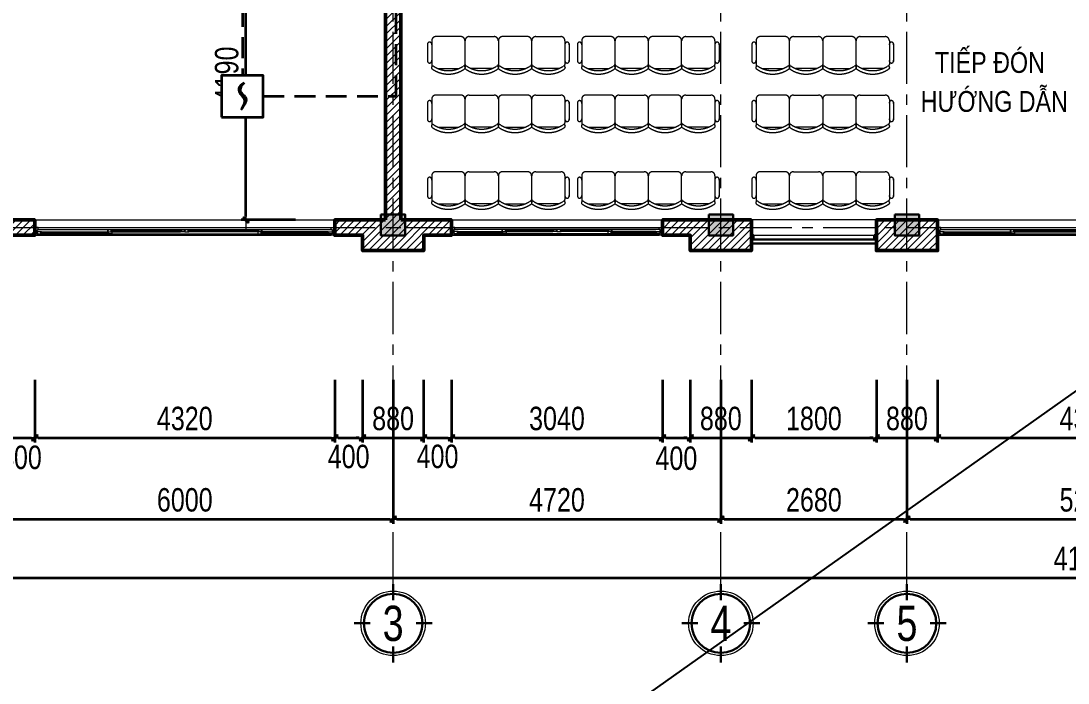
# Model space of a CAD drawing. Header units: millimetres. Extents: x 1109421 to 1726579, y -247837 to 144927.
# Drawn here: x 1467754 to 1482834, y -219275 to -209746 of the extents above; entities that cross this region are included whole.
import ezdxf
from ezdxf.enums import TextEntityAlignment as Align

# ---------------------------------------------------------------- set-up
doc = ezdxf.new("R2010")
doc.units = ezdxf.units.MM
doc.header["$LTSCALE"] = 600
doc.header["$MEASUREMENT"] = 0
doc.set_wipeout_variables(frame=1)
for name, pattern in [('00_Hidden', [2.4, 1.6, -0.8]), ('CENTER', [2, 1.25, -0.25, 0.25, -0.25]), ('DASHED', [0.75, 0.5, -0.25])]:
    doc.linetypes.add(name, pattern=pattern)
doc.layers.get('0').update_dxf_attribs({"lineweight": 0})
doc.layers.get('Defpoints').update_dxf_attribs({"lineweight": 0})
for name, color, linetype, lineweight in [('0.15_Cua', 144, 'Continuous', 15), ('cat1', 30, 'Continuous', 50), ('cat2', 22, 'Continuous', 30), ('dim', 144, 'Continuous', 13), ('hatch1', 136, 'Continuous', 9), ('LC ISO', 153, 'Continuous', 13), ('LC Text2', 7, 'Continuous', 25), ('Noi that', 35, 'Continuous', 9), ('PCCC - BAOCHAY - THIETBI', 6, 'Continuous', 35), ('PCCC-BAO CHAY - DAY', 3, 'DASHED', 35), ('PCCC-BAOCHAY-THIETBI', 6, 'Continuous', 35), ('thay1', 63, 'Continuous', 18), ('truc', 76, 'CENTER', 9)]:
    doc.layers.add(name, color=color, linetype=linetype, lineweight=lineweight)
doc.layers.add('KCS_Plotter', color=11, linetype='Continuous', plot=False)
doc.styles.add('EG 1', font='VHAVANB.TTF')
doc.styles.add('HOATBIF', font='hoatbif.shx', dxfattribs={"width": 0.8})
doc.styles.add('T2', font='VHARIAL.TTF', dxfattribs={"width": 0.8})
doc.styles.add('Tahoma', font='tahoma.ttf')
doc.dimstyles.new('1-135', dxfattribs={"dimscale": 135, "dimtxt": 2.5, "dimasz": 0.35, "dimexe": 0.5, "dimexo": 0, "dimgap": 0.8, "dimtad": 1, "dimdec": 0, "dimzin": 0, "dimdsep": 46, "dimtxsty": 'HOATBIF', "dimblk1": 'DOT', "dimblk2": 'DOT', "dimsah": 1, "dimcen": -1, "dimdle": 1, "dimclrd": 256, "dimclre": 256, "dimclrt": 4, "dimadec": 3, "dimazin": 2, "dimtfac": 0.333333, "dimtdec": 0, "dimtix": 1, "dimtmove": 2, "dimatfit": 3, "dimldrblk": 'DOT', "dimfxl": 1, "dimtvp": 0.833333, "dimtolj": 1, "dimtzin": 0, "dimarcsym": 0})

# ---------------------------------------------------------------- blocks, each defined once
blk = doc.blocks.new('dfdfdffđ')
at = {"layer": 'Noi that', "linetype": '00_Hidden'}
for p, q in [((954197, -6316), (954197, -6571)), ((954257, -6273), (954257, -6613)), ((954677, -6213), (954317, -6213)), ((954737, -6613), (954737, -6273)), ((954737, -6613), (954737, -6273)), ((954797, -6213), (955157, -6213)), ((955217, -6273), (955217, -6613)), ((955217, -6273), (955217, -6613)), ((955637, -6213), (955277, -6213)), ((955697, -6613), (955697, -6273)), ((955697, -6613), (955697, -6273)), ((955757, -6213), (956117, -6213)), ((956177, -6273), (956177, -6613)), ((956237, -6316), (956237, -6571)), ((954348, -6673), (954646, -6673)), ((955126, -6673), (954828, -6673)), ((955308, -6673), (955606, -6673)), ((956086, -6673), (955788, -6673))]:
    blk.add_line(p, q, dxfattribs=at)
for centre, radius, start, end in [((954227, -6324), 31.2, 343.7398, 196.2602), ((954317, -6273), 60, 90, 180), ((954677, -6273), 60, 0, 90), ((954797, -6273), 60, 90, 180), ((955157, -6273), 60, 0, 90), ((955277, -6273), 60, 90, 180), ((955637, -6273), 60, 0, 90), ((955757, -6273), 60, 90, 180), ((956117, -6273), 60, 0, 90), ((956207, -6324), 31.2, 343.7398, 196.2602), ((954227, -6562), 31.2, 163.7398, 16.2602), ((954317, -6613), 60, 180, 207.5844), ((954677, -6613), 60, 332.4156, 0), ((954797, -6613), 60, 180, 207.5844), ((955157, -6613), 60, 332.4156, 0), ((955277, -6613), 60, 180, 207.5844), ((955637, -6613), 60, 332.4156, 0), ((955757, -6613), 60, 180, 207.5844), ((956117, -6613), 60, 332.4156, 0), ((956207, -6562), 31.2, 163.7398, 16.2602), ((954275, -6660), 21.9, 57.9726, 216.6901), ((954497, -6353), 400, 233.1301, 306.8699), ((954497, -6310), 393, 237.5758, 302.4242), ((954720, -6660), 21.9, 323.3099, 122.0274), ((954755, -6660), 21.9, 57.9726, 216.6901), ((954977, -6353), 400, 233.1301, 306.8699), ((954977, -6310), 393, 237.5758, 302.4242), ((955200, -6660), 21.9, 323.3099, 122.0274), ((955235, -6660), 21.9, 57.9726, 216.6901), ((955457, -6353), 400, 233.1301, 306.8699), ((955457, -6310), 393, 237.5758, 302.4242), ((955680, -6660), 21.9, 323.3099, 122.0274), ((955715, -6660), 21.9, 57.9726, 216.6901), ((955937, -6353), 400, 233.1301, 306.8699), ((955937, -6310), 393, 237.5758, 302.4242), ((956160, -6660), 21.9, 323.3099, 122.0274)]:
    blk.add_arc(centre, radius, start, end, dxfattribs=at)
blk = doc.blocks.new('KyHieu TrucDinhVi')
at = {"color": 7, "lineweight": 30}
for p, q in [((0, 2.36), (0, 4)), ((-2.36, 0), (-4, 0)), ((2.36, 0), (4, 0)), ((0, -2.36), (0, -4))]:
    blk.add_line(p, q, dxfattribs=at)
blk.add_circle((0, 0), 3.3)
blk.add_circle((0, 0), 3, dxfattribs=at)
at = {"ltscale": 20, "style": 'Tahoma'}
blk.add_attdef('AA', text='', height=3, dxfattribs=at).set_placement((0, 0), align=Align.MIDDLE_CENTER)
blk = doc.blocks.new('DOT')
at = {"layer": 'dim'}
for p, q in [((-3, 0), (3, 0)), ((-1, -1), (1, 1))]:
    blk.add_line(p, q, dxfattribs=at)
blk.add_lwpolyline([(0.5, 1), (-1, -0.5), (-0.5, -1), (1, 0.5)], close=True, dxfattribs=at)
blk = doc.blocks.new('*D2242')
at = {"layer": 'Defpoints', "color": 0, "transparency": 16777216}
for p in [(10034, 6555), (16034, 6555), (16034, 4548)]:
    blk.add_point(p, dxfattribs=at)
at = {"layer": 'dim', "lineweight": -2, "transparency": 16777216}
for p, q in [((10034, 6555), (10034, 4481)), ((16034, 6555), (16034, 4481)), ((10082, 4548), (15987, 4548))]:
    blk.add_line(p, q, dxfattribs=at)
at = {"layer": 'dim', "lineweight": -2, "transparency": 16777216, "xscale": 47.25, "yscale": 47.25, "zscale": 47.25, "rotation": 180}
blk.add_blockref('DOT', (10034, 4548), dxfattribs=at)
at = {"layer": 'dim', "lineweight": -2, "transparency": 16777216, "xscale": 47.25, "yscale": 47.25, "zscale": 47.25}
blk.add_blockref('DOT', (16034, 4548), dxfattribs=at)
at = {"layer": 'dim', "color": 4, "transparency": 16777216, "insert": (13034, 4825), "char_height": 337.5, "attachment_point": 5, "style": 'HOATBIF'}
blk.add_mtext('\\A1;6000', dxfattribs=at)
blk = doc.blocks.new('_Dot')
at = {"color": 0, "linetype": 'ByBlock', "lineweight": -2}
blk.add_line((-0.5, 0), (-1, 0), dxfattribs=at)
at = {"color": 0, "linetype": 'ByBlock', "const_width": 0.5}
blk.add_lwpolyline([(-0.25, 0, 1), (0.25, 0, 1)], format="xyb", close=True, dxfattribs=at)
blk = doc.blocks.new('*D2243')
at = {"layer": 'Defpoints', "color": 0, "transparency": 16777216}
for p in [(16034, 6555), (20754, 6555), (20754, 4548)]:
    blk.add_point(p, dxfattribs=at)
at = {"layer": 'dim', "lineweight": -2, "transparency": 16777216}
for p, q in [((16034, 6555), (16034, 4481)), ((20754, 6555), (20754, 4481)), ((16082, 4548), (20707, 4548))]:
    blk.add_line(p, q, dxfattribs=at)
at = {"layer": 'dim', "lineweight": -2, "transparency": 16777216, "xscale": 47.25, "yscale": 47.25, "zscale": 47.25, "rotation": 180}
blk.add_blockref('DOT', (16034, 4548), dxfattribs=at)
at = {"layer": 'dim', "lineweight": -2, "transparency": 16777216, "xscale": 47.25, "yscale": 47.25, "zscale": 47.25}
blk.add_blockref('DOT', (20754, 4548), dxfattribs=at)
at = {"layer": 'dim', "color": 4, "transparency": 16777216, "insert": (18394, 4825), "char_height": 337.5, "attachment_point": 5, "style": 'HOATBIF'}
blk.add_mtext('\\A1;4720', dxfattribs=at)
blk = doc.blocks.new('*D2244')
at = {"layer": 'Defpoints', "color": 0, "transparency": 16777216}
for p in [(20754, 6555), (23434, 6555), (23434, 4548)]:
    blk.add_point(p, dxfattribs=at)
at = {"layer": 'dim', "lineweight": -2, "transparency": 16777216}
for p, q in [((20754, 6555), (20754, 4481)), ((23434, 6555), (23434, 4481)), ((20802, 4548), (23387, 4548))]:
    blk.add_line(p, q, dxfattribs=at)
at = {"layer": 'dim', "lineweight": -2, "transparency": 16777216, "xscale": 47.25, "yscale": 47.25, "zscale": 47.25, "rotation": 180}
blk.add_blockref('DOT', (20754, 4548), dxfattribs=at)
at = {"layer": 'dim', "lineweight": -2, "transparency": 16777216, "xscale": 47.25, "yscale": 47.25, "zscale": 47.25}
blk.add_blockref('DOT', (23434, 4548), dxfattribs=at)
at = {"layer": 'dim', "color": 4, "transparency": 16777216, "insert": (22094, 4825), "char_height": 337.5, "attachment_point": 5, "style": 'HOATBIF'}
blk.add_mtext('\\A1;2680', dxfattribs=at)
blk = doc.blocks.new('*D2245')
at = {"layer": 'Defpoints', "color": 0, "transparency": 16777216}
for p in [(23434, 6555), (28634, 6555), (28634, 4548)]:
    blk.add_point(p, dxfattribs=at)
at = {"layer": 'dim', "lineweight": -2, "transparency": 16777216}
for p, q in [((23434, 6555), (23434, 4481)), ((28634, 6555), (28634, 4481)), ((23482, 4548), (28587, 4548))]:
    blk.add_line(p, q, dxfattribs=at)
at = {"layer": 'dim', "lineweight": -2, "transparency": 16777216, "xscale": 47.25, "yscale": 47.25, "zscale": 47.25, "rotation": 180}
blk.add_blockref('DOT', (23434, 4548), dxfattribs=at)
at = {"layer": 'dim', "lineweight": -2, "transparency": 16777216, "xscale": 47.25, "yscale": 47.25, "zscale": 47.25}
blk.add_blockref('DOT', (28634, 4548), dxfattribs=at)
at = {"layer": 'dim', "color": 4, "transparency": 16777216, "insert": (26034, 4825), "char_height": 337.5, "attachment_point": 5, "style": 'HOATBIF'}
blk.add_mtext('\\A1;5200', dxfattribs=at)
blk = doc.blocks.new('*D2313')
at = {"layer": 'Defpoints', "color": 0, "transparency": 16777216}
for p in [(10474, 6555), (10874, 6555), (10874, 5719)]:
    blk.add_point(p, dxfattribs=at)
at = {"layer": 'dim', "lineweight": -2, "transparency": 16777216}
for p, q in [((10474, 6555), (10474, 5651)), ((10874, 6555), (10874, 5651)), ((10522, 5719), (10827, 5719))]:
    blk.add_line(p, q, dxfattribs=at)
at = {"layer": 'dim', "lineweight": -2, "transparency": 16777216, "xscale": 47.25, "yscale": 47.25, "zscale": 47.25, "rotation": 180}
blk.add_blockref('DOT', (10474, 5719), dxfattribs=at)
at = {"layer": 'dim', "lineweight": -2, "transparency": 16777216, "xscale": 47.25, "yscale": 47.25, "zscale": 47.25}
blk.add_blockref('DOT', (10874, 5719), dxfattribs=at)
at = {"layer": 'dim', "color": 4, "transparency": 16777216, "insert": (10674, 5437), "char_height": 337.5, "attachment_point": 5, "style": 'HOATBIF'}
blk.add_mtext('\\A1;400', dxfattribs=at)
blk = doc.blocks.new('*D2314')
at = {"layer": 'Defpoints', "color": 0, "transparency": 16777216}
for p in [(10874, 6555), (15194, 6555), (15194, 5719)]:
    blk.add_point(p, dxfattribs=at)
at = {"layer": 'dim', "lineweight": -2, "transparency": 16777216}
for p, q in [((10874, 6555), (10874, 5651)), ((15194, 6555), (15194, 5651)), ((10922, 5719), (15147, 5719))]:
    blk.add_line(p, q, dxfattribs=at)
at = {"layer": 'dim', "lineweight": -2, "transparency": 16777216, "xscale": 47.25, "yscale": 47.25, "zscale": 47.25, "rotation": 180}
blk.add_blockref('DOT', (10874, 5719), dxfattribs=at)
at = {"layer": 'dim', "lineweight": -2, "transparency": 16777216, "xscale": 47.25, "yscale": 47.25, "zscale": 47.25}
blk.add_blockref('DOT', (15194, 5719), dxfattribs=at)
at = {"layer": 'dim', "color": 4, "transparency": 16777216, "insert": (13034, 5996), "char_height": 337.5, "attachment_point": 5, "style": 'HOATBIF'}
blk.add_mtext('\\A1;4320', dxfattribs=at)
blk = doc.blocks.new('*D2315')
at = {"layer": 'Defpoints', "color": 0, "transparency": 16777216}
for p in [(15194, 6555), (15594, 6555), (15594, 5719)]:
    blk.add_point(p, dxfattribs=at)
at = {"layer": 'dim', "lineweight": -2, "transparency": 16777216}
for p, q in [((15194, 6555), (15194, 5651)), ((15594, 6555), (15594, 5651)), ((15242, 5719), (15547, 5719))]:
    blk.add_line(p, q, dxfattribs=at)
at = {"layer": 'dim', "lineweight": -2, "transparency": 16777216, "xscale": 47.25, "yscale": 47.25, "zscale": 47.25, "rotation": 180}
blk.add_blockref('DOT', (15194, 5719), dxfattribs=at)
at = {"layer": 'dim', "lineweight": -2, "transparency": 16777216, "xscale": 47.25, "yscale": 47.25, "zscale": 47.25}
blk.add_blockref('DOT', (15594, 5719), dxfattribs=at)
at = {"layer": 'dim', "color": 4, "transparency": 16777216, "insert": (15394, 5449), "char_height": 337.5, "attachment_point": 5, "style": 'HOATBIF'}
blk.add_mtext('\\A1;400', dxfattribs=at)
blk = doc.blocks.new('*D2316')
at = {"layer": 'Defpoints', "color": 0, "transparency": 16777216}
for p in [(15594, 6555), (16474, 6555), (16474, 5719)]:
    blk.add_point(p, dxfattribs=at)
at = {"layer": 'dim', "lineweight": -2, "transparency": 16777216}
for p, q in [((15594, 6555), (15594, 5651)), ((16474, 6555), (16474, 5651)), ((15547, 5719), (15500, 5719)), ((15594, 5719), (16474, 5719)), ((16522, 5719), (16569, 5719))]:
    blk.add_line(p, q, dxfattribs=at)
at = {"layer": 'dim', "lineweight": -2, "transparency": 16777216, "xscale": 47.25, "yscale": 47.25, "zscale": 47.25}
blk.add_blockref('DOT', (15594, 5719), dxfattribs=at)
at = {"layer": 'dim', "lineweight": -2, "transparency": 16777216, "xscale": 47.25, "yscale": 47.25, "zscale": 47.25, "rotation": 180}
blk.add_blockref('DOT', (16474, 5719), dxfattribs=at)
at = {"layer": 'dim', "color": 4, "transparency": 16777216, "insert": (16034, 5996), "char_height": 337.5, "attachment_point": 5, "style": 'HOATBIF'}
blk.add_mtext('\\A1;880', dxfattribs=at)
blk = doc.blocks.new('*D2317')
at = {"layer": 'Defpoints', "color": 0, "transparency": 16777216}
for p in [(16474, 6555), (16874, 6555), (16874, 5719)]:
    blk.add_point(p, dxfattribs=at)
at = {"layer": 'dim', "lineweight": -2, "transparency": 16777216}
for p, q in [((16474, 6555), (16474, 5651)), ((16874, 6555), (16874, 5651)), ((16522, 5719), (16827, 5719))]:
    blk.add_line(p, q, dxfattribs=at)
at = {"layer": 'dim', "lineweight": -2, "transparency": 16777216, "xscale": 47.25, "yscale": 47.25, "zscale": 47.25, "rotation": 180}
blk.add_blockref('DOT', (16474, 5719), dxfattribs=at)
at = {"layer": 'dim', "lineweight": -2, "transparency": 16777216, "xscale": 47.25, "yscale": 47.25, "zscale": 47.25}
blk.add_blockref('DOT', (16874, 5719), dxfattribs=at)
at = {"layer": 'dim', "color": 4, "transparency": 16777216, "insert": (16674, 5450), "char_height": 337.5, "attachment_point": 5, "style": 'HOATBIF'}
blk.add_mtext('\\A1;400', dxfattribs=at)
blk = doc.blocks.new('*D2318')
at = {"layer": 'Defpoints', "color": 0, "transparency": 16777216}
for p in [(16874, 6555), (19914, 6555), (19914, 5719)]:
    blk.add_point(p, dxfattribs=at)
at = {"layer": 'dim', "lineweight": -2, "transparency": 16777216}
for p, q in [((16874, 6555), (16874, 5651)), ((19914, 6555), (19914, 5651)), ((16922, 5719), (19867, 5719))]:
    blk.add_line(p, q, dxfattribs=at)
at = {"layer": 'dim', "lineweight": -2, "transparency": 16777216, "xscale": 47.25, "yscale": 47.25, "zscale": 47.25, "rotation": 180}
blk.add_blockref('DOT', (16874, 5719), dxfattribs=at)
at = {"layer": 'dim', "lineweight": -2, "transparency": 16777216, "xscale": 47.25, "yscale": 47.25, "zscale": 47.25}
blk.add_blockref('DOT', (19914, 5719), dxfattribs=at)
at = {"layer": 'dim', "color": 4, "transparency": 16777216, "insert": (18394, 5996), "char_height": 337.5, "attachment_point": 5, "style": 'HOATBIF'}
blk.add_mtext('\\A1;3040', dxfattribs=at)
blk = doc.blocks.new('*D2319')
at = {"layer": 'Defpoints', "color": 0, "transparency": 16777216}
for p in [(19914, 6555), (20314, 6555), (20314, 5719)]:
    blk.add_point(p, dxfattribs=at)
at = {"layer": 'dim', "lineweight": -2, "transparency": 16777216}
for p, q in [((19914, 6555), (19914, 5651)), ((20314, 6555), (20314, 5651)), ((19962, 5719), (20267, 5719))]:
    blk.add_line(p, q, dxfattribs=at)
at = {"layer": 'dim', "lineweight": -2, "transparency": 16777216, "xscale": 47.25, "yscale": 47.25, "zscale": 47.25, "rotation": 180}
blk.add_blockref('DOT', (19914, 5719), dxfattribs=at)
at = {"layer": 'dim', "lineweight": -2, "transparency": 16777216, "xscale": 47.25, "yscale": 47.25, "zscale": 47.25}
blk.add_blockref('DOT', (20314, 5719), dxfattribs=at)
at = {"layer": 'dim', "color": 4, "transparency": 16777216, "insert": (20114, 5424), "char_height": 337.5, "attachment_point": 5, "style": 'HOATBIF'}
blk.add_mtext('\\A1;400', dxfattribs=at)
blk = doc.blocks.new('*D2320')
at = {"layer": 'Defpoints', "color": 0, "transparency": 16777216}
for p in [(20314, 6555), (21194, 6555), (21194, 5719)]:
    blk.add_point(p, dxfattribs=at)
at = {"layer": 'dim', "lineweight": -2, "transparency": 16777216}
for p, q in [((20314, 6555), (20314, 5651)), ((21194, 6555), (21194, 5651)), ((20267, 5719), (20220, 5719)), ((20314, 5719), (21194, 5719)), ((21242, 5719), (21289, 5719))]:
    blk.add_line(p, q, dxfattribs=at)
at = {"layer": 'dim', "lineweight": -2, "transparency": 16777216, "xscale": 47.25, "yscale": 47.25, "zscale": 47.25}
blk.add_blockref('DOT', (20314, 5719), dxfattribs=at)
at = {"layer": 'dim', "lineweight": -2, "transparency": 16777216, "xscale": 47.25, "yscale": 47.25, "zscale": 47.25, "rotation": 180}
blk.add_blockref('DOT', (21194, 5719), dxfattribs=at)
at = {"layer": 'dim', "color": 4, "transparency": 16777216, "insert": (20754, 5996), "char_height": 337.5, "attachment_point": 5, "style": 'HOATBIF'}
blk.add_mtext('\\A1;880', dxfattribs=at)
blk = doc.blocks.new('*D2321')
at = {"layer": 'Defpoints', "color": 0, "transparency": 16777216}
for p in [(21194, 6555), (22994, 6555), (22994, 5719)]:
    blk.add_point(p, dxfattribs=at)
at = {"layer": 'dim', "lineweight": -2, "transparency": 16777216}
for p, q in [((21194, 6555), (21194, 5651)), ((22994, 6555), (22994, 5651)), ((21242, 5719), (22947, 5719))]:
    blk.add_line(p, q, dxfattribs=at)
at = {"layer": 'dim', "lineweight": -2, "transparency": 16777216, "xscale": 47.25, "yscale": 47.25, "zscale": 47.25, "rotation": 180}
blk.add_blockref('DOT', (21194, 5719), dxfattribs=at)
at = {"layer": 'dim', "lineweight": -2, "transparency": 16777216, "xscale": 47.25, "yscale": 47.25, "zscale": 47.25}
blk.add_blockref('DOT', (22994, 5719), dxfattribs=at)
at = {"layer": 'dim', "color": 4, "transparency": 16777216, "insert": (22094, 5996), "char_height": 337.5, "attachment_point": 5, "style": 'HOATBIF'}
blk.add_mtext('\\A1;1800', dxfattribs=at)
blk = doc.blocks.new('*D2322')
at = {"layer": 'Defpoints', "color": 0, "transparency": 16777216}
for p in [(22994, 6555), (23874, 6555), (23874, 5719)]:
    blk.add_point(p, dxfattribs=at)
at = {"layer": 'dim', "lineweight": -2, "transparency": 16777216}
for p, q in [((22994, 6555), (22994, 5651)), ((23874, 6555), (23874, 5651)), ((22947, 5719), (22900, 5719)), ((22994, 5719), (23874, 5719)), ((23922, 5719), (23969, 5719))]:
    blk.add_line(p, q, dxfattribs=at)
at = {"layer": 'dim', "lineweight": -2, "transparency": 16777216, "xscale": 47.25, "yscale": 47.25, "zscale": 47.25}
blk.add_blockref('DOT', (22994, 5719), dxfattribs=at)
at = {"layer": 'dim', "lineweight": -2, "transparency": 16777216, "xscale": 47.25, "yscale": 47.25, "zscale": 47.25, "rotation": 180}
blk.add_blockref('DOT', (23874, 5719), dxfattribs=at)
at = {"layer": 'dim', "color": 4, "transparency": 16777216, "insert": (23434, 5996), "char_height": 337.5, "attachment_point": 5, "style": 'HOATBIF'}
blk.add_mtext('\\A1;880', dxfattribs=at)
blk = doc.blocks.new('*D2323')
at = {"layer": 'Defpoints', "color": 0, "transparency": 16777216}
for p in [(23874, 6555), (28194, 6555), (28194, 5719)]:
    blk.add_point(p, dxfattribs=at)
at = {"layer": 'dim', "lineweight": -2, "transparency": 16777216}
for p, q in [((23874, 6555), (23874, 5651)), ((28194, 6555), (28194, 5651)), ((23922, 5719), (28147, 5719))]:
    blk.add_line(p, q, dxfattribs=at)
at = {"layer": 'dim', "lineweight": -2, "transparency": 16777216, "xscale": 47.25, "yscale": 47.25, "zscale": 47.25, "rotation": 180}
blk.add_blockref('DOT', (23874, 5719), dxfattribs=at)
at = {"layer": 'dim', "lineweight": -2, "transparency": 16777216, "xscale": 47.25, "yscale": 47.25, "zscale": 47.25}
blk.add_blockref('DOT', (28194, 5719), dxfattribs=at)
at = {"layer": 'dim', "color": 4, "transparency": 16777216, "insert": (26034, 5996), "char_height": 337.5, "attachment_point": 5, "style": 'HOATBIF'}
blk.add_mtext('\\A1;4320', dxfattribs=at)
blk = doc.blocks.new('*D2335')
at = {"layer": 'Defpoints', "color": 0, "transparency": 16777216}
for p in [(4034, 6555), (45834, 6555), (45834, 3704)]:
    blk.add_point(p, dxfattribs=at)
at = {"layer": 'dim', "lineweight": -2, "transparency": 16777216}
for p, q in [((4034, 6555), (4034, 3636)), ((45834, 6555), (45834, 3636)), ((4082, 3704), (45787, 3704))]:
    blk.add_line(p, q, dxfattribs=at)
at = {"layer": 'dim', "lineweight": -2, "transparency": 16777216, "xscale": 47.25, "yscale": 47.25, "zscale": 47.25, "rotation": 180}
blk.add_blockref('DOT', (4034, 3704), dxfattribs=at)
at = {"layer": 'dim', "lineweight": -2, "transparency": 16777216, "xscale": 47.25, "yscale": 47.25, "zscale": 47.25}
blk.add_blockref('DOT', (45834, 3704), dxfattribs=at)
at = {"layer": 'dim', "color": 4, "transparency": 16777216, "insert": (26049, 3981), "char_height": 337.5, "attachment_point": 5, "style": 'HOATBIF'}
blk.add_mtext('\\A1;41800', dxfattribs=at)
blk = doc.blocks.new('*U613')
for p, q in [((50, 0), (4270, 0)), ((50, -110), (4270, -110)), ((95, -20), (1050, -20)), ((1110, -50), (2100, -50)), ((1110, -80), (2100, -80)), ((3210, -50), (2220, -50)), ((3210, -80), (2220, -80)), ((4225, -20), (3270, -20)), ((4225, -50), (3270, -50))]:
    blk.add_line(p, q)
at = {"color": 8, "lineweight": 5}
for p, q in [((50, -20), (4270, -20)), ((4270, -80), (50, -80)), ((95, -30), (1050, -30)), ((95, -40), (1050, -40)), ((95, -50), (1050, -50)), ((1110, -60), (2100, -60)), ((1110, -70), (2100, -70)), ((3210, -60), (2220, -60)), ((3210, -70), (2220, -70)), ((4225, -30), (3270, -30)), ((4225, -40), (3270, -40))]:
    blk.add_line(p, q, dxfattribs=at)
for points in [[(50, -20), (35, -20), (35, -80), (50, -80), (50, -110), (0, -110), (0, 0), (0, 0), (0, 0), (50, 0), (50, -20), (35, -20)], [(4270, -20), (4285, -20), (4285, -80), (4270, -80), (4270, -110), (4320, -110), (4320, 0), (4320, 0), (4320, 0), (4270, 0), (4270, -20), (4285, -20)], [(95, -40), (95, -50), (35, -50), (35, -20), (95, -20), (95, -30), (85, -30), (85, -40), (95, -40)], [(1050, -40), (1050, -50), (1110, -50), (1110, -20), (1050, -20), (1050, -30), (1060, -30), (1060, -40), (1050, -40)], [(1110, -70), (1110, -80), (1050, -80), (1050, -50), (1110, -50), (1110, -60), (1100, -60), (1100, -70), (1110, -70)], [(1050, -50), (1050, -80), (1065, -80)], [(2100, -70), (2100, -80), (2160, -80), (2160, -50), (2100, -50), (2100, -60), (2110, -60), (2110, -70), (2100, -70)], [(2160, -50), (2160, -80), (2145, -80)], [(2160, -50), (2160, -80), (2175, -80)], [(2220, -70), (2220, -80), (2160, -80), (2160, -50), (2220, -50), (2220, -60), (2210, -60), (2210, -70), (2220, -70)], [(3270, -40), (3270, -50), (3210, -50), (3210, -20), (3270, -20), (3270, -30), (3260, -30), (3260, -40), (3270, -40)], [(3210, -70), (3210, -80), (3270, -80), (3270, -50), (3210, -50), (3210, -60), (3220, -60), (3220, -70), (3210, -70)], [(3270, -50), (3270, -80), (3255, -80)], [(4225, -40), (4225, -50), (4285, -50), (4285, -20), (4225, -20), (4225, -30), (4235, -30), (4235, -40), (4225, -40)]]:
    blk.add_lwpolyline(points)
for centre, start, end in [((94, -32), 14.2151, 83.5658), ((94, -38), 276.4342, 345.7849), ((1051, -32), 96.4342, 165.7849), ((1051, -38), 194.2151, 263.5658), ((1109, -62), 14.2151, 83.5658), ((1109, -68), 276.4342, 345.7849), ((2101, -62), 96.4342, 165.7849), ((2101, -68), 194.2151, 263.5658), ((2219, -62), 14.2151, 83.5658), ((2219, -68), 276.4342, 345.7849), ((3211, -62), 96.4342, 165.7849), ((3211, -68), 194.2151, 263.5658), ((3269, -32), 14.2151, 83.5658), ((3269, -38), 276.4342, 345.7849), ((4226, -32), 96.4342, 165.7849), ((4226, -38), 194.2151, 263.5658)]:
    blk.add_arc(centre, 8.25, start, end, dxfattribs=at)
blk = doc.blocks.new('*U608')
for p, q in [((50, 0), (2990, 0)), ((50, -110), (2990, -110)), ((95, -20), (730, -20)), ((790, -50), (1460, -50)), ((790, -80), (1460, -80)), ((2250, -50), (1580, -50)), ((2250, -80), (1580, -80)), ((2945, -20), (2310, -20)), ((2945, -50), (2310, -50))]:
    blk.add_line(p, q)
at = {"color": 8, "lineweight": 5}
for p, q in [((50, -20), (2990, -20)), ((2990, -80), (50, -80)), ((95, -30), (730, -30)), ((95, -40), (730, -40)), ((95, -50), (730, -50)), ((790, -60), (1460, -60)), ((790, -70), (1460, -70)), ((2250, -60), (1580, -60)), ((2250, -70), (1580, -70)), ((2945, -30), (2310, -30)), ((2945, -40), (2310, -40))]:
    blk.add_line(p, q, dxfattribs=at)
for points in [[(50, -20), (35, -20), (35, -80), (50, -80), (50, -110), (0, -110), (0, 0), (0, 0), (0, 0), (50, 0), (50, -20), (35, -20)], [(2990, -20), (3005, -20), (3005, -80), (2990, -80), (2990, -110), (3040, -110), (3040, 0), (3040, 0), (3040, 0), (2990, 0), (2990, -20), (3005, -20)], [(95, -40), (95, -50), (35, -50), (35, -20), (95, -20), (95, -30), (85, -30), (85, -40), (95, -40)], [(730, -40), (730, -50), (790, -50), (790, -20), (730, -20), (730, -30), (740, -30), (740, -40), (730, -40)], [(790, -70), (790, -80), (730, -80), (730, -50), (790, -50), (790, -60), (780, -60), (780, -70), (790, -70)], [(730, -50), (730, -80), (745, -80)], [(1460, -70), (1460, -80), (1520, -80), (1520, -50), (1460, -50), (1460, -60), (1470, -60), (1470, -70), (1460, -70)], [(1520, -50), (1520, -80), (1505, -80)], [(1520, -50), (1520, -80), (1535, -80)], [(1580, -70), (1580, -80), (1520, -80), (1520, -50), (1580, -50), (1580, -60), (1570, -60), (1570, -70), (1580, -70)], [(2310, -40), (2310, -50), (2250, -50), (2250, -20), (2310, -20), (2310, -30), (2300, -30), (2300, -40), (2310, -40)], [(2250, -70), (2250, -80), (2310, -80), (2310, -50), (2250, -50), (2250, -60), (2260, -60), (2260, -70), (2250, -70)], [(2310, -50), (2310, -80), (2295, -80)], [(2945, -40), (2945, -50), (3005, -50), (3005, -20), (2945, -20), (2945, -30), (2955, -30), (2955, -40), (2945, -40)]]:
    blk.add_lwpolyline(points)
for centre, start, end in [((94, -32), 14.2151, 83.5658), ((94, -38), 276.4342, 345.7849), ((731, -32), 96.4342, 165.7849), ((731, -38), 194.2151, 263.5658), ((789, -62), 14.2151, 83.5658), ((789, -68), 276.4342, 345.7849), ((1461, -62), 96.4342, 165.7849), ((1461, -68), 194.2151, 263.5658), ((1579, -62), 14.2151, 83.5658), ((1579, -68), 276.4342, 345.7849), ((2251, -62), 96.4342, 165.7849), ((2251, -68), 194.2151, 263.5658), ((2309, -32), 14.2151, 83.5658), ((2309, -38), 276.4342, 345.7849), ((2946, -32), 96.4342, 165.7849), ((2946, -38), 194.2151, 263.5658)]:
    blk.add_arc(centre, 8.25, start, end, dxfattribs=at)
blk = doc.blocks.new('*U607')
for p, q in [((50, 0), (4270, 0)), ((50, -110), (4270, -110)), ((95, -20), (1050, -20)), ((1110, -50), (2100, -50)), ((1110, -80), (2100, -80)), ((3210, -50), (2220, -50)), ((3210, -80), (2220, -80)), ((4225, -20), (3270, -20)), ((4225, -50), (3270, -50))]:
    blk.add_line(p, q)
at = {"color": 8, "lineweight": 5}
for p, q in [((50, -20), (4270, -20)), ((4270, -80), (50, -80)), ((95, -30), (1050, -30)), ((95, -40), (1050, -40)), ((95, -50), (1050, -50)), ((1110, -60), (2100, -60)), ((1110, -70), (2100, -70)), ((3210, -60), (2220, -60)), ((3210, -70), (2220, -70)), ((4225, -30), (3270, -30)), ((4225, -40), (3270, -40))]:
    blk.add_line(p, q, dxfattribs=at)
for points in [[(50, -20), (35, -20), (35, -80), (50, -80), (50, -110), (0, -110), (0, 0), (0, 0), (0, 0), (50, 0), (50, -20), (35, -20)], [(4270, -20), (4285, -20), (4285, -80), (4270, -80), (4270, -110), (4320, -110), (4320, 0), (4320, 0), (4320, 0), (4270, 0), (4270, -20), (4285, -20)], [(95, -40), (95, -50), (35, -50), (35, -20), (95, -20), (95, -30), (85, -30), (85, -40), (95, -40)], [(1050, -40), (1050, -50), (1110, -50), (1110, -20), (1050, -20), (1050, -30), (1060, -30), (1060, -40), (1050, -40)], [(1110, -70), (1110, -80), (1050, -80), (1050, -50), (1110, -50), (1110, -60), (1100, -60), (1100, -70), (1110, -70)], [(1050, -50), (1050, -80), (1065, -80)], [(2100, -70), (2100, -80), (2160, -80), (2160, -50), (2100, -50), (2100, -60), (2110, -60), (2110, -70), (2100, -70)], [(2160, -50), (2160, -80), (2145, -80)], [(2160, -50), (2160, -80), (2175, -80)], [(2220, -70), (2220, -80), (2160, -80), (2160, -50), (2220, -50), (2220, -60), (2210, -60), (2210, -70), (2220, -70)], [(3270, -40), (3270, -50), (3210, -50), (3210, -20), (3270, -20), (3270, -30), (3260, -30), (3260, -40), (3270, -40)], [(3210, -70), (3210, -80), (3270, -80), (3270, -50), (3210, -50), (3210, -60), (3220, -60), (3220, -70), (3210, -70)], [(3270, -50), (3270, -80), (3255, -80)], [(4225, -40), (4225, -50), (4285, -50), (4285, -20), (4225, -20), (4225, -30), (4235, -30), (4235, -40), (4225, -40)]]:
    blk.add_lwpolyline(points)
for centre, start, end in [((94, -32), 14.2151, 83.5658), ((94, -38), 276.4342, 345.7849), ((1051, -32), 96.4342, 165.7849), ((1051, -38), 194.2151, 263.5658), ((1109, -62), 14.2151, 83.5658), ((1109, -68), 276.4342, 345.7849), ((2101, -62), 96.4342, 165.7849), ((2101, -68), 194.2151, 263.5658), ((2219, -62), 14.2151, 83.5658), ((2219, -68), 276.4342, 345.7849), ((3211, -62), 96.4342, 165.7849), ((3211, -68), 194.2151, 263.5658), ((3269, -32), 14.2151, 83.5658), ((3269, -38), 276.4342, 345.7849), ((4226, -32), 96.4342, 165.7849), ((4226, -38), 194.2151, 263.5658)]:
    blk.add_arc(centre, 8.25, start, end, dxfattribs=at)
blk = doc.blocks.new('*D2362')
at = {"layer": 'Defpoints', "color": 0, "transparency": 16777216}
for p in [(13915, 13045), (14629, 13045), (14629, 8855)]:
    blk.add_point(p, dxfattribs=at)
at = {"layer": 'dim', "lineweight": -2, "transparency": 16777216}
for p, q in [((14629, 13045), (13848, 13045)), ((13915, 8903), (13915, 12998)), ((14629, 8855), (13848, 8855))]:
    blk.add_line(p, q, dxfattribs=at)
at = {"layer": 'dim', "lineweight": -2, "transparency": 16777216, "xscale": 47.25, "yscale": 47.25, "zscale": 47.25}
for p, rotation in [((13915, 13045), 90), ((13915, 8855), 270)]:
    blk.add_blockref('DOT', p, dxfattribs=dict(at, rotation=rotation))
at = {"layer": 'dim', "color": 4, "transparency": 16777216, "insert": (13639, 10950), "char_height": 337.5, "attachment_point": 5, "rotation": 90, "style": 'HOATBIF'}
blk.add_mtext('\\A1;4190', dxfattribs=at)
blk = doc.blocks.new('COT BT')
at = {"layer": 'cat2', "ltscale": 2}
h = blk.add_hatch(color=256, dxfattribs=at)
h.dxf.hatch_style = 1
h.paths.add_polyline_path([(240, 190), (-110, 190), (-110, -110), (240, -110)])
blk.add_lwpolyline([(-110, 190), (240, 190), (240, -110), (-110, -110)], close=True, dxfattribs=at)
blk = doc.blocks.new('DAU BAO KHOI')
blk.add_wipeout([(-2, 2), (-2, -2), (2, -2), (2, 2)])
at = {"layer": 'PCCC - BAOCHAY - THIETBI'}
blk.add_lwpolyline([(-2, -2), (2, -2), (2, 2), (-2, 2)], close=True, dxfattribs=at)
for points in [[(0.15, 1.3), (-0.36, 0.73), (-0.18, 0.21), (0.16, -0.29), (-0.15, -1.3)], [(0.15, 1.3), (-0.22, 0.49), (0.27, -0.05), (-0.15, -1.3)]]:
    blk.add_spline(points, degree=3, dxfattribs=at)
blk = doc.blocks.new('A$C08333679')
at = {"layer": 'hatch1'}
h = blk.add_hatch(dxfattribs=at)
h.set_pattern_fill('ANSI31', color=256, scale=600)
h.set_pattern_definition([(45, (-2017569.24, 46159.94), (-53.0330086, 53.0330086), [])])
h.paths.add_polyline_path([(45944.5, 20855.4), (3924.5, 20855.4), (3924.5, 15345.4), (4144.5, 15345.4), (4144.5, 20635.4), (6384.5, 20635.4), (6384.5, 14845.4), (6604.5, 14845.4), (6604.5, 20635.4), (15924.5, 20635.4), (15924.5, 15445.4), (16144.5, 15445.4), (16144.5, 15635.4), (19424.5, 15635.4), (19424.5, 15745.4), (16144.5, 15745.4), (16144.5, 20635.4), (20644.5, 20635.4), (20644.5, 15745.4), (20424.5, 15745.4), (20424.5, 15635.4), (21266.3, 15635.4), (21486.3, 15855.4), (20864.5, 15855.4), (20864.5, 20635.4), (23324.5, 20635.4), (23324.5, 15855.4), (22646.3, 15855.4), (22866.3, 15635.4), (25754.5, 15635.4), (25754.5, 15745.4), (23544.5, 15745.4), (23544.5, 20635.4), (28524.5, 20635.4), (28524.5, 15745.4), (28744.5, 15745.4), (28744.5, 20635.4), (31569.5, 20635.4), (31569.5, 17635.4), (30469.5, 17635.4), (30469.5, 16755.4), (30579.5, 16755.4), (30579.5, 17525.4), (32579.5, 17525.4), (32579.5, 16755.4), (32689.5, 16755.4), (32689.5, 17635.4), (31789.5, 17635.4), (31789.5, 20635.4), (34524.5, 20635.4), (34524.5, 15745.4), (32689.5, 15745.4), (32689.5, 15855.4), (32579.5, 15855.4), (32579.5, 15635.4), (35069.5, 15635.4), (35069.5, 15855.4), (34744.5, 15855.4), (34744.5, 20635.4), (37579.5, 20635.4), (37579.5, 15855.4), (37469.5, 15855.4), (37469.5, 15635.4), (37579.5, 15635.4), (37949.5, 15635.4), (37949.5, 15855.4), (37689.5, 15855.4), (37689.5, 20635.4), (40579.5, 20635.4), (40579.5, 15855.4), (40349.5, 15855.4), (40349.5, 15635.4), (41014.5, 15635.4), (41014.5, 15855.4), (40689.5, 15855.4), (40689.5, 20635.4), (45724.5, 20635.4), (45724.5, 15855.4), (43414.5, 15855.4), (43414.5, 15635.4), (43524.5, 15635.4), (43524.5, 14895.4), (43744.5, 14895.4), (43744.5, 15635.4), (45724.5, 15635.4), (45724.5, 8855.4), (44744.5, 8855.4), (44744.5, 8195.4), (45944.5, 8195.4), (45944.5, 8855.4)])
h.paths.add_polyline_path([(44964.5, 8635.4), (45724.5, 8635.4), (45724.5, 8415.4), (44964.5, 8415.4)], flags=16)
h.paths.add_polyline_path([(30579.5, 15855.4), (30469.5, 15855.4), (30469.5, 15745.4), (27054.5, 15745.4), (27054.5, 15635.4), (30579.5, 15635.4)], flags=17)
h.paths.add_polyline_path([(36569.5, 15855.4), (36269.5, 15855.4), (36269.5, 15635.4), (36569.5, 15635.4)], flags=17)
h.paths.add_polyline_path([(39449.5, 15855.4), (39149.5, 15855.4), (39149.5, 15635.4), (39449.5, 15635.4)], flags=17)
h.paths.add_polyline_path([(42514.5, 15855.4), (42214.5, 15855.4), (42214.5, 15635.4), (42514.5, 15635.4)], flags=17)
h.paths.add_polyline_path([(43744.5, 13995.4), (43524.5, 13995.4), (43524.5, 12855.4), (41809.5, 12855.4), (41809.5, 12635.4), (45724.5, 12635.4), (45724.5, 12855.4), (43744.5, 12855.4)], flags=17)
h.paths.add_polyline_path([(41659.5, 8855.4), (40634.5, 8855.4), (40634.5, 12635.4), (40809.5, 12635.4), (40809.5, 12855.4), (40354.5, 12855.4), (40354.5, 12635.4), (40524.5, 12635.4), (40524.5, 8855.4), (40059.5, 8855.4), (40059.5, 8635.4), (40459.5, 8635.4), (40459.5, 8195.4), (41659.5, 8195.4)])
h.paths.add_polyline_path([(40674, 8635.4), (41434, 8635.4), (41434, 8415.4), (40674, 8415.4)], flags=16)
h.paths.add_polyline_path([(37954.5, 12855.4), (37469.5, 12855.4), (37469.5, 12635.4), (37579.5, 12635.4), (37579.5, 8855.4), (37689.5, 8855.4), (37689.5, 12635.4), (37954.5, 12635.4)], flags=17)
h.paths.add_polyline_path([(35069.5, 12855.4), (34359.5, 12855.4), (34359.5, 12635.4), (34579.5, 12635.4), (34579.5, 8855.4), (34689.5, 8855.4), (34689.5, 12635.4), (35069.5, 12635.4)], flags=17)
h.paths.add_polyline_path([(36569.5, 12855.4), (36269.5, 12855.4), (36269.5, 12635.4), (36569.5, 12635.4)], flags=17)
h.paths.add_polyline_path([(39454.5, 12855.4), (39154.5, 12855.4), (39154.5, 12635.4), (39454.5, 12635.4)], flags=17)
h.paths.add_polyline_path([(35474.5, 8855.4), (35074.5, 8855.4), (34194.5, 8855.4), (33794.5, 8855.4), (33794.5, 8635.4), (34194.5, 8635.4), (34194.5, 8415.4), (35074.5, 8415.4), (35074.5, 8635.4), (35474.5, 8635.4)], flags=17)
h.paths.add_polyline_path([(33059.5, 12855.4), (28239.5, 12855.4), (28239.5, 12635.4), (33059.5, 12635.4)], flags=17)
h.paths.add_polyline_path([(26939.5, 12855.4), (26034.5, 12855.4), (26034.5, 8855.4), (26144.5, 8855.4), (26144.5, 12635.4), (26939.5, 12635.4)], flags=17)
h.paths.add_polyline_path([(29074.5, 8635.4), (29474.5, 8635.4), (29474.5, 8855.4), (29074.5, 8855.4), (28194.5, 8855.4), (28194.5, 8635.4), (28194.5, 8415.4), (29074.5, 8415.4)], flags=17)
h.paths.add_polyline_path([(23874.5, 8855.4), (22994.5, 8855.4), (22994.5, 8635.4), (22994.5, 8415.4), (23874.5, 8415.4)], flags=17)
h.paths.add_polyline_path([(21194.5, 8855.4), (20314.5, 8855.4), (19914.5, 8855.4), (19914.5, 8635.4), (20314.5, 8635.4), (20314.5, 8415.4), (21194.5, 8415.4), (21194.5, 8635.4)], flags=17)
h.paths.add_polyline_path([(16474.5, 8635.4), (16874.5, 8635.4), (16874.5, 8855.4), (16474.5, 8855.4), (16144.5, 8855.4), (16144.5, 13045.4), (15924.5, 13045.4), (15924.5, 8855.4), (15594.5, 8855.4), (15194.5, 8855.4), (15194.5, 8635.4), (15594.5, 8635.4), (15594.5, 8415.4), (16474.5, 8415.4)], flags=17)
h.paths.add_polyline_path([(10874.5, 8855.4), (10474.5, 8855.4), (9594.5, 8855.4), (9194.5, 8855.4), (9194.5, 8635.4), (9594.5, 8635.4), (9594.5, 8415.4), (10474.5, 8415.4), (10474.5, 8635.4), (10874.5, 8635.4)], flags=17)
h.paths.add_polyline_path([(5204.5, 8855.4), (4804.5, 8855.4), (4144.5, 8855.4), (4144.5, 13145.4), (3924.5, 13145.4), (3924.5, 8635.4), (3924.5, 8415.4), (4804.5, 8415.4), (4804.5, 8635.4), (5204.5, 8635.4)], flags=17)
h.paths.add_polyline_path([(6604.5, 13545.4), (6384.5, 13545.4), (6384.5, 8855.4), (6604.5, 8855.4)], flags=17)
at = {"layer": 'cat1'}
for p, q in [((15924.5, 13045.4), (15924.5, 8855.4)), ((16144.5, 13045.4), (16144.5, 8855.4))]:
    blk.add_line(p, q, dxfattribs=at)
for points in [[(9594.5, 8855.4), (10474.5, 8855.4), (10874.5, 8855.4), (10874.5, 8635.4), (10474.5, 8635.4), (10474.5, 8415.4), (9594.5, 8415.4), (9594.5, 8635.4), (9194.5, 8635.4), (9194.5, 8855.4), (9594.5, 8855.4)], [(15924.5, 8855.4), (15594.5, 8855.4), (15194.5, 8855.4), (15194.5, 8635.4), (15594.5, 8635.4), (15594.5, 8415.4), (16474.5, 8415.4), (16474.5, 8635.4), (16874.5, 8635.4), (16874.5, 8855.4), (16474.5, 8855.4)], [(16474.5, 8855.4), (16144.5, 8855.4)], [(21194.5, 8855.4), (20314.5, 8855.4), (19914.5, 8855.4), (19914.5, 8635.4), (20314.5, 8635.4), (20314.5, 8415.4), (21194.5, 8415.4), (21194.5, 8635.4), (21194.5, 8635.4), (21194.5, 8855.4), (21194.5, 8855.4)], [(22994.5, 8635.4), (22994.5, 8855.4), (23874.5, 8855.4), (23874.5, 8415.4), (22994.5, 8415.4), (22994.5, 8635.4)]]:
    blk.add_lwpolyline(points, dxfattribs=at)
at = {"layer": 'cat2'}
for points in [[(21194.5, 8575.4), (21224.5, 8575.4), (21224.5, 8635.4), (21194.5, 8635.4)], [(22964.5, 8575.4), (22994.5, 8575.4), (22994.5, 8635.4), (22964.5, 8635.4)], [(21194.5, 8515.4), (22994.5, 8515.4), (22994.5, 8575.4), (21194.5, 8575.4)]]:
    blk.add_lwpolyline(points, close=True, dxfattribs=at)
at = {"layer": 'thay1'}
blk.add_line((15984.5, 8745.4), (16144.5, 8745.4), dxfattribs=at)
for points in [[(10874.5, 8855.4), (15194.5, 8855.4), (15194.5, 8635.4), (10874.5, 8635.4)], [(16874.5, 8855.4), (19914.5, 8855.4), (19914.5, 8635.4), (16874.5, 8635.4)], [(21194.5, 8635.4), (22994.5, 8635.4), (22994.5, 8855.4), (21194.5, 8855.4)], [(23874.5, 8855.4), (28194.5, 8855.4), (28194.5, 8635.4), (23874.5, 8635.4)]]:
    blk.add_lwpolyline(points, close=True, dxfattribs=at)
at = {"layer": 'truc'}
for p, q in [((16034.5, 3613.1), (16034.5, 23833.5)), ((20754.5, 3613.1), (20754.5, 23833.5)), ((23434.5, 3613.1), (23434.5, 23833.5)), ((1827.1, 8745.4), (48797.8, 8745.4))]:
    blk.add_line(p, q, dxfattribs=at)
at = {"layer": '0.15_Cua', "xscale": -1, "rotation": 180}
for name, p in [('*U608', (16874.5, 8638.8)), ('*U613', (10874.5, 8635.4)), ('*U607', (23874.5, 8635.4))]:
    blk.add_blockref(name, p, dxfattribs=at)
at = {"layer": 'cat1'}
for name, p in [('dfdfdffđ', (-937667.3, 17707.4)), ('dfdfdffđ', (-935507.2, 17707.4)), ('dfdfdffđ', (-932996, 17707.4)), ('dfdfdffđ', (-937667.3, 16866)), ('dfdfdffđ', (-935507.2, 16866)), ('dfdfdffđ', (-932996, 16866)), ('dfdfdffđ', (-937667.3, 15762.6)), ('dfdfdffđ', (-935507.2, 15762.6)), ('dfdfdffđ', (-932996, 15762.6)), ('COT BT', (15969.5, 8743)), ('COT BT', (20689.5, 8743)), ('COT BT', (23369.5, 8743))]:
    blk.add_blockref(name, p, dxfattribs=at)
at = {"layer": 'LC ISO'}
ref = blk.add_blockref('KyHieu TrucDinhVi', (16034.5, 3049.7), dxfattribs=dict(at, xscale=140.8352653944289, yscale=140.8352653944289, zscale=140.8352653944289))
ref.add_attrib('AA', '3', dxfattribs={"layer": '0', "ltscale": 20, "height": 507, "style": 'EG 1', "width": 0.8}).set_placement((16034.5, 3049.7), align=Align.MIDDLE_CENTER)
ref = blk.add_blockref('KyHieu TrucDinhVi', (20754.5, 3049.7), dxfattribs=dict(at, xscale=140.8352653944289, yscale=140.8352653944289, zscale=140.8352653944289))
ref.add_attrib('AA', '4', dxfattribs={"layer": '0', "ltscale": 20, "height": 507, "style": 'EG 1', "width": 0.8}).set_placement((20754.5, 3049.7), align=Align.MIDDLE_CENTER)
ref = blk.add_blockref('KyHieu TrucDinhVi', (23434.5, 3049.7), dxfattribs=dict(at, xscale=140.8352653944289, yscale=140.8352653944289, zscale=140.8352653944289))
ref.add_attrib('AA', '5', dxfattribs={"layer": '0', "ltscale": 20, "height": 507, "style": 'EG 1', "width": 0.8}).set_placement((23434.5, 3049.7), align=Align.MIDDLE_CENTER)
at = {"layer": 'LC Text2', "style": 'T2', "width": 0.8}
for s, p in [('tiÕp ®ãn', (23837.5, 10972.3)), ('h\xadíng dÉn', (23632.2, 10411.5))]:
    blk.add_text(s, height=300, dxfattribs=at).set_placement(p)
at = {"layer": 'dim'}
dim = blk.add_linear_dim(base=(13915.3, 13045.4), p1=(14629, 8855.4), p2=(14629, 13045.4), angle=90, dimstyle='1-135', dxfattribs=at)
dim.commit()
dim.dimension.update_dxf_attribs({"geometry": '*D2362', "text_midpoint": (13638.6, 10950.4)})
for base, p1, p2, picture, middle in [((45834.5, 3703.9), (4034.5, 6555.1), (45834.5, 6555.1), '*D2335', (26048.9, 3980.7)), ((10874.5, 5719), (10474.5, 6555.1), (10874.5, 6555.1), '*D2313', (10674.5, 5436.9)), ((15594.5, 5719), (15194.5, 6555.1), (15594.5, 6555.1), '*D2315', (15394.5, 5449.2)), ((16874.5, 5719), (16474.5, 6555.1), (16874.5, 6555.1), '*D2317', (16674.5, 5449.7)), ((20314.5, 5719), (19914.5, 6555.1), (20314.5, 6555.1), '*D2319', (20114.5, 5424))]:
    dim = blk.add_linear_dim(base=base, p1=p1, p2=p2, dimstyle='1-135', dxfattribs=at)
    dim.commit()
    dim.dimension.update_dxf_attribs({"geometry": picture, "text_midpoint": middle, "dimtype": 160})
for base, p1, p2, picture, middle in [((16034.5, 4548.4), (10034.5, 6555.1), (16034.5, 6555.1), '*D2242', (13034.5, 4825.2)), ((15194.5, 5719), (10874.5, 6555.1), (15194.5, 6555.1), '*D2314', (13034.5, 5995.7)), ((16474.5, 5719), (15594.5, 6555.1), (16474.5, 6555.1), '*D2316', (16034.5, 5995.7)), ((20754.5, 4548.4), (16034.5, 6555.1), (20754.5, 6555.1), '*D2243', (18394.5, 4825.2)), ((19914.5, 5719), (16874.5, 6555.1), (19914.5, 6555.1), '*D2318', (18394.5, 5995.7)), ((21194.5, 5719), (20314.5, 6555.1), (21194.5, 6555.1), '*D2320', (20754.5, 5995.7)), ((23434.5, 4548.4), (20754.5, 6555.1), (23434.5, 6555.1), '*D2244', (22094.5, 4825.2)), ((22994.5, 5719), (21194.5, 6555.1), (22994.5, 6555.1), '*D2321', (22094.5, 5995.7)), ((23874.5, 5719), (22994.5, 6555.1), (23874.5, 6555.1), '*D2322', (23434.5, 5995.7)), ((28634.5, 4548.4), (23434.5, 6555.1), (28634.5, 6555.1), '*D2245', (26034.5, 4825.2)), ((28194.5, 5719), (23874.5, 6555.1), (28194.5, 6555.1), '*D2323', (26034.5, 5995.7))]:
    dim = blk.add_linear_dim(base=base, p1=p1, p2=p2, dimstyle='1-135', dxfattribs=at)
    dim.commit()
    dim.dimension.update_dxf_attribs({"geometry": picture, "text_midpoint": middle})

msp = doc.modelspace()

# ---------------------------------------------------------------- linework, layer by layer
at = {"layer": 'PCCC-BAO CHAY - DAY'}
for points in [[(1471243.7, -210830.3), (1473155.7, -210830.3), (1473155.7, -209220.3), (1484212.3, -209220.3), (1484212.3, -210720.3), (1497523.3, -210720.3), (1497523.3, -208422.6), (1501813.7, -208422.6), (1501813.7, -203220.3), (1484013.7, -203220.3)], [(1470943.7, -204130.3), (1470943.7, -210530.3)]]:
    msp.add_lwpolyline(points, dxfattribs=at)

# ---------------------------------------------------------------- next in the draw order: block references
msp.add_blockref('A$C08333679', (1457079.2, -221465.7), dxfattribs=at)

# ---------------------------------------------------------------- next in the draw order: block references
at = {"layer": 'PCCC-BAOCHAY-THIETBI', "xscale": 150, "yscale": 150, "zscale": 150}
msp.add_blockref('DAU BAO KHOI', (1470943.7, -210830.3), dxfattribs=at)

# ---------------------------------------------------------------- next in the draw order: linework, layer by layer
at = {"layer": 'KCS_Plotter'}
msp.add_line((1455707.3, -234336.5), (1515914.4, -191761.5), dxfattribs=at)

doc.saveas('drawing.dxf')
